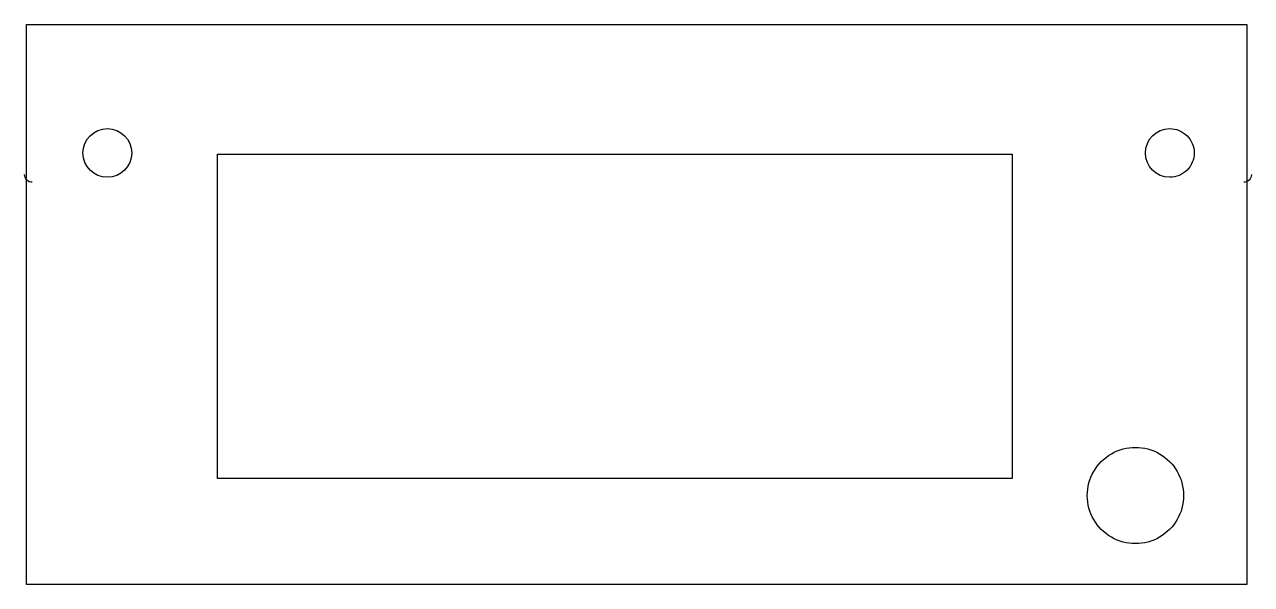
# Model space of a CAD drawing. Extents: x 27 to 177, y 216 to 284.
import ezdxf

# ---------------------------------------------------------------- set-up
doc = ezdxf.new("R2010")
doc.units = 0
doc.layers.add('Layer_1', color=7, linetype='CONTINUOUS')

msp = doc.modelspace()

# ---------------------------------------------------------------- linework, layer by layer
at = {"layer": 'Layer_1', "color": 7}
for p, q in [((26.736763, 284.288363), (175.963433, 284.288363)), ((26.736763, 215.817812), (26.736763, 284.288363)), ((175.963433, 284.288363), (175.963433, 215.817812)), ((50.087929, 268.449511), (147.259911, 268.449511)), ((50.087929, 228.777533), (50.087929, 268.449511)), ((147.259911, 268.449511), (147.259911, 228.777533)), ((147.259911, 228.777533), (50.087929, 228.777533)), ((168.220319, 226.69622), (168.220319, 226.69622)), ((175.963433, 215.817812), (26.736763, 215.817812))]:
    msp.add_line(p, q, dxfattribs=at)
for points in [[(33.663292, 268.58792), (33.663294, 270.231869), (34.995975, 271.564552), (36.639923, 271.564552)], [(36.639923, 271.564552), (38.28387, 271.564552), (39.616552, 270.231869), (39.616552, 268.58792)], [(163.55629, 268.588293), (163.55629, 270.232239), (164.88897, 271.564921), (166.53292, 271.564921)], [(166.53292, 271.564921), (167.32237, 271.564924), (168.0795, 271.251316), (168.63772, 270.69309)], [(168.63772, 270.69309), (169.19595, 270.134864), (169.50956, 269.377743), (169.50956, 268.588293)], [(36.639923, 265.611292), (34.995975, 265.611292), (33.663294, 266.943974), (33.663292, 268.58792)], [(39.616552, 268.58792), (39.616552, 266.943974), (38.28387, 265.611292), (36.639923, 265.611292)], [(166.53292, 265.611661), (164.88897, 265.611661), (163.55629, 266.944344), (163.55629, 268.588293)], [(169.50956, 268.588293), (169.50956, 267.79884), (169.19595, 267.041718), (168.63772, 266.483493)], [(27.463161, 264.997602), (26.938879, 264.997602), (26.516805, 265.419692), (26.516805, 265.943964)], [(27.463164, 264.997629), (26.938884, 264.997629), (26.516805, 265.419692), (26.516805, 265.943964)], [(168.63772, 266.483493), (168.0795, 265.925267), (167.32237, 265.611659), (166.53292, 265.611661)], [(176.5168, 265.943964), (176.5168, 265.419692), (176.09473, 264.997602), (175.57045, 264.997602)], [(176.5168, 265.943964), (176.5168, 265.419692), (176.09473, 264.997629), (175.57045, 264.997629)], [(159.388545, 231.795247), (161.210252, 232.84701), (163.454688, 232.84701), (165.276395, 231.795247)], [(156.444621, 226.69622), (156.444621, 228.799746), (157.566838, 230.743484), (159.388545, 231.795247)], [(165.276395, 231.795247), (167.098102, 230.743484), (168.220319, 228.799746), (168.220319, 226.69622)], [(159.388545, 221.597193), (157.566838, 222.648956), (156.444621, 224.592694), (156.444621, 226.69622)], [(168.220319, 226.69622), (168.220319, 224.592694), (167.098102, 222.648956), (165.276395, 221.597193)], [(165.276395, 221.597193), (163.454688, 220.54543), (161.210252, 220.54543), (159.388545, 221.597193)]]:
    msp.add_open_spline(points, degree=3, dxfattribs=at)

doc.saveas('drawing.dxf')
